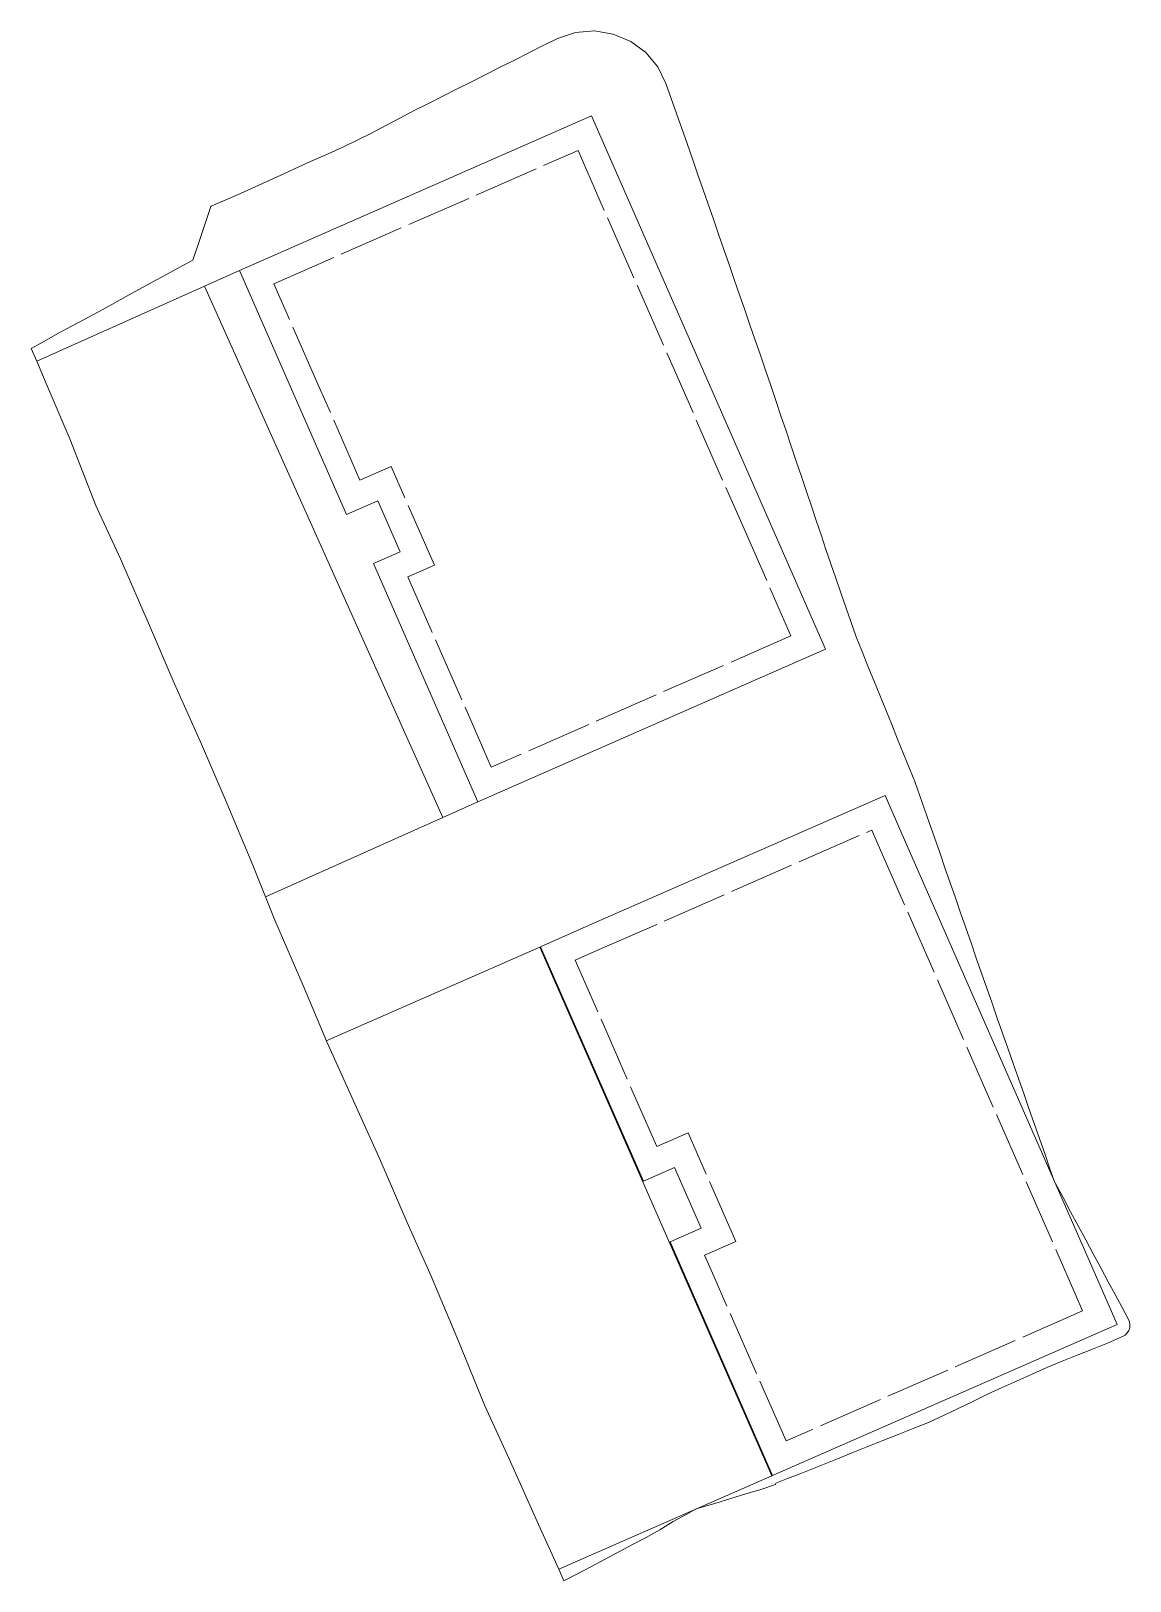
# Model space of a CAD drawing. Header units: metres. Extents: x 222873 to 222959, y 67152 to 67252.
# Drawn here: x 222872.83 to 222906.42, y 67204.97 to 67252.35 of the extents above; entities that cross this region are included whole.
import ezdxf

# ---------------------------------------------------------------- set-up
doc = ezdxf.new("R2010")
doc.units = ezdxf.units.M
doc.linetypes.add('DASHED', pattern=[2.25, 2, -0.25])
doc.layers.add('Velddata', color=92, linetype='Continuous', lineweight=9)

msp = doc.modelspace()

# ---------------------------------------------------------------- linework, layer by layer
at = {"layer": 'Velddata'}
for p, q in [((222888.921, 67252.118, 474.734), (222889.471, 67252.302, 474.747)), ((222889.471, 67252.302, 474.747), (222890.051, 67252.348, 474.748)), ((222890.051, 67252.348, 474.748), (222890.623, 67252.252, 474.737)), ((222890.623, 67252.252, 474.737), (222891.158, 67252.031, 474.726)), ((222888.043, 67251.68, 474.686), (222888.481, 67251.901, 474.712)), ((222888.481, 67251.901, 474.712), (222888.921, 67252.118, 474.734)), ((222891.158, 67252.031, 474.726), (222891.619, 67251.688, 474.701)), ((222887.168, 67251.239, 474.633), (222887.606, 67251.46, 474.66)), ((222887.606, 67251.46, 474.66), (222888.043, 67251.68, 474.686)), ((222891.619, 67251.688, 474.701), (222891.982, 67251.251, 474.668)), ((222885.855, 67250.577, 474.555), (222886.292, 67250.798, 474.581)), ((222886.292, 67250.798, 474.581), (222886.73, 67251.018, 474.607)), ((222886.73, 67251.018, 474.607), (222887.168, 67251.239, 474.633)), ((222891.982, 67251.251, 474.668), (222892.229, 67250.747, 474.629)), ((222884.979, 67250.136, 474.503), (222885.417, 67250.357, 474.529)), ((222885.417, 67250.357, 474.529), (222885.855, 67250.577, 474.555)), ((222892.229, 67250.747, 474.629), (222892.391, 67250.287, 474.593)), ((222884.107, 67249.687, 474.442), (222884.541, 67249.915, 474.476)), ((222884.541, 67249.915, 474.476), (222884.979, 67250.136, 474.503)), ((222892.391, 67250.287, 474.593), (222892.554, 67249.826, 474.557)), ((222883.239, 67249.228, 474.37), (222883.673, 67249.457, 474.406)), ((222883.673, 67249.457, 474.406), (222884.107, 67249.687, 474.442)), ((222892.554, 67249.826, 474.557), (222892.717, 67249.366, 474.521)), ((222892.717, 67249.366, 474.521), (222892.88, 67248.905, 474.485)), ((222882.358, 67248.8, 474.332), (222882.802, 67249.007, 474.343)), ((222882.802, 67249.007, 474.343), (222883.239, 67249.228, 474.37)), ((222892.88, 67248.905, 474.485), (222893.042, 67248.444, 474.449)), ((222881.466, 67248.396, 474.32), (222881.912, 67248.598, 474.326)), ((222881.912, 67248.598, 474.326), (222882.358, 67248.8, 474.332)), ((222893.042, 67248.444, 474.449), (222893.204, 67247.983, 474.411)), ((222880.128, 67247.79, 474.303), (222880.574, 67247.992, 474.309)), ((222880.574, 67247.992, 474.309), (222881.02, 67248.194, 474.315)), ((222881.02, 67248.194, 474.315), (222881.466, 67248.396, 474.32)), ((222893.204, 67247.983, 474.411), (222893.364, 67247.521, 474.372)), ((222879.236, 67247.386, 474.292), (222879.682, 67247.588, 474.297)), ((222879.682, 67247.588, 474.297), (222880.128, 67247.79, 474.303)), ((222893.364, 67247.521, 474.372), (222893.524, 67247.06, 474.333)), ((222878.34, 67246.992, 474.291), (222878.79, 67247.185, 474.287)), ((222878.79, 67247.185, 474.287), (222879.236, 67247.386, 474.292)), ((222893.524, 67247.06, 474.333), (222893.684, 67246.598, 474.294)), ((222878.142, 67246.436, 474.255), (222878.323, 67246.985, 474.291)), ((222878.323, 67246.985, 474.291), (222878.34, 67246.992, 474.291)), ((222893.684, 67246.598, 474.294), (222893.844, 67246.136, 474.255)), ((222877.961, 67245.888, 474.218), (222878.142, 67246.436, 474.255)), ((222893.844, 67246.136, 474.255), (222894.004, 67245.674, 474.216)), ((222877.78, 67245.339, 474.182), (222877.961, 67245.888, 474.218)), ((222894.004, 67245.674, 474.216), (222894.163, 67245.212, 474.177)), ((222876.951, 67244.899, 474.173), (222877.363, 67245.123, 474.182)), ((222877.363, 67245.123, 474.182), (222877.78, 67245.339, 474.182)), ((222894.163, 67245.212, 474.177), (222894.323, 67244.75, 474.138)), ((222876.125, 67244.452, 474.156), (222876.538, 67244.676, 474.165)), ((222876.538, 67244.676, 474.165), (222876.951, 67244.899, 474.173)), ((222878.132, 67244.553, 473.32), (222879.2, 67245.032, 472.15)), ((222894.323, 67244.75, 474.138), (222894.483, 67244.289, 474.099)), ((222878.132, 67244.553, 473.32), (222873.007, 67242.253, 473.638)), ((222875.305, 67243.993, 474.126), (222875.715, 67244.223, 474.142)), ((222875.715, 67244.223, 474.142), (222876.125, 67244.452, 474.156)), ((222885.42, 67228.314, 473.32), (222878.132, 67244.553, 473.32)), ((222894.483, 67244.289, 474.099), (222894.643, 67243.827, 474.06)), ((222874.481, 67243.544, 474.106), (222874.894, 67243.765, 474.113)), ((222874.894, 67243.765, 474.113), (222875.305, 67243.993, 474.126)), ((222894.643, 67243.827, 474.06), (222894.803, 67243.365, 474.021)), ((222873.654, 67243.098, 474.091), (222874.067, 67243.322, 474.1)), ((222874.067, 67243.322, 474.1), (222874.481, 67243.544, 474.106)), ((222894.803, 67243.365, 474.021), (222894.963, 67242.903, 473.982)), ((222872.831, 67242.646, 474.069), (222873.243, 67242.872, 474.08)), ((222873.243, 67242.872, 474.08), (222873.654, 67243.098, 474.091)), ((222894.963, 67242.903, 473.982), (222895.123, 67242.441, 473.943)), ((222873.007, 67242.253, 473.638), (222872.831, 67242.646, 474.069)), ((222895.123, 67242.441, 473.943), (222895.28, 67241.978, 473.9)), ((222895.28, 67241.978, 473.9), (222895.436, 67241.515, 473.857)), ((222895.436, 67241.515, 473.857), (222895.593, 67241.051, 473.814)), ((222895.593, 67241.051, 473.814), (222895.749, 67240.588, 473.771)), ((222895.749, 67240.588, 473.771), (222895.905, 67240.125, 473.728)), ((222895.905, 67240.125, 473.728), (222896.061, 67239.661, 473.685)), ((222896.061, 67239.661, 473.685), (222896.217, 67239.198, 473.642)), ((222896.217, 67239.198, 473.642), (222896.374, 67238.734, 473.599)), ((222896.374, 67238.734, 473.599), (222896.53, 67238.271, 473.555)), ((222896.53, 67238.271, 473.555), (222896.679, 67237.829, 473.514)), ((222896.679, 67237.829, 473.514), (222896.828, 67237.387, 473.473)), ((222896.828, 67237.387, 473.473), (222896.977, 67236.945, 473.432)), ((222896.977, 67236.945, 473.432), (222897.126, 67236.503, 473.391)), ((222897.126, 67236.503, 473.391), (222897.275, 67236.062, 473.35)), ((222897.275, 67236.062, 473.35), (222897.425, 67235.62, 473.31)), ((222897.425, 67235.62, 473.31), (222897.578, 67235.18, 473.274)), ((222897.578, 67235.18, 473.274), (222897.732, 67234.741, 473.238)), ((222897.732, 67234.741, 473.238), (222897.885, 67234.301, 473.201)), ((222897.885, 67234.301, 473.201), (222898.038, 67233.861, 473.165)), ((222898.038, 67233.861, 473.165), (222898.047, 67233.836, 473.163)), ((222898.047, 67233.836, 473.163), (222898.228, 67233.388, 473.126)), ((222898.228, 67233.388, 473.126), (222898.409, 67232.94, 473.089)), ((222898.409, 67232.94, 473.089), (222898.591, 67232.493, 473.051)), ((222898.591, 67232.493, 473.051), (222898.772, 67232.045, 473.014)), ((222898.772, 67232.045, 473.014), (222898.953, 67231.597, 472.977)), ((222898.953, 67231.597, 472.977), (222899.135, 67231.149, 472.939)), ((222899.135, 67231.149, 472.939), (222899.316, 67230.702, 472.902)), ((222899.316, 67230.702, 472.902), (222899.498, 67230.254, 472.865)), ((222899.498, 67230.254, 472.865), (222899.679, 67229.806, 472.827)), ((222899.679, 67229.806, 472.827), (222899.86, 67229.358, 472.79)), ((222899.86, 67229.358, 472.79), (222899.852, 67229.383, 472.792)), ((222899.852, 67229.383, 472.792), (222899.995, 67228.974, 472.758)), ((222885.42, 67228.314, 473.32), (222886.487, 67228.793, 472.15)), ((222899.995, 67228.974, 472.758), (222900.137, 67228.565, 472.725)), ((222900.137, 67228.565, 472.725), (222900.28, 67228.157, 472.691)), ((222885.42, 67228.314, 473.32), (222880, 67225.882, 472.684)), ((222900.28, 67228.157, 472.691), (222900.44, 67227.697, 472.653)), ((222900.44, 67227.697, 472.653), (222900.601, 67227.236, 472.615)), ((222900.601, 67227.236, 472.615), (222900.761, 67226.776, 472.577)), ((222900.761, 67226.776, 472.577), (222900.921, 67226.316, 472.539)), ((222900.921, 67226.316, 472.539), (222901.081, 67225.856, 472.5)), ((222901.081, 67225.856, 472.5), (222901.241, 67225.395, 472.462)), ((222901.241, 67225.395, 472.462), (222901.4, 67224.935, 472.423)), ((222901.4, 67224.935, 472.423), (222901.56, 67224.475, 472.385)), ((222888.377, 67224.349, 471.82), (222881.855, 67221.488, 472.42)), ((222888.377, 67224.349, 471.82), (222888.404, 67224.361, 471.79)), ((222895.466, 67208.188, 471.82), (222888.377, 67224.349, 471.82)), ((222901.56, 67224.475, 472.385), (222901.72, 67224.015, 472.346)), ((222901.72, 67224.015, 472.346), (222901.88, 67223.554, 472.308)), ((222901.88, 67223.554, 472.308), (222902.04, 67223.094, 472.27)), ((222902.04, 67223.094, 472.27), (222902.201, 67222.634, 472.232)), ((222902.201, 67222.634, 472.232), (222902.362, 67222.175, 472.195)), ((222902.362, 67222.175, 472.195), (222902.523, 67221.715, 472.158)), ((222902.523, 67221.715, 472.158), (222902.685, 67221.255, 472.121)), ((222902.685, 67221.255, 472.121), (222902.846, 67220.795, 472.084)), ((222902.846, 67220.795, 472.084), (222903.007, 67220.336, 472.047)), ((222903.007, 67220.336, 472.047), (222903.168, 67219.876, 472.01)), ((222903.168, 67219.876, 472.01), (222903.329, 67219.416, 471.973)), ((222903.329, 67219.416, 471.973), (222903.491, 67218.957, 471.936)), ((222903.491, 67218.957, 471.936), (222903.651, 67218.497, 471.898)), ((222903.651, 67218.497, 471.898), (222903.811, 67218.036, 471.86)), ((222903.811, 67218.036, 471.86), (222903.971, 67217.576, 471.821)), ((222903.971, 67217.576, 471.821), (222904.102, 67217.2, 471.79)), ((222904.102, 67217.2, 471.79), (222904.144, 67217.122, 471.783)), ((222904.144, 67217.122, 471.783), (222904.373, 67216.692, 471.746)), ((222904.373, 67216.692, 471.746), (222904.603, 67216.262, 471.708)), ((222904.603, 67216.262, 471.708), (222904.832, 67215.832, 471.671)), ((222904.832, 67215.832, 471.671), (222905.062, 67215.403, 471.633)), ((222905.062, 67215.403, 471.633), (222905.291, 67214.973, 471.596)), ((222905.291, 67214.973, 471.596), (222905.521, 67214.543, 471.558)), ((222905.521, 67214.543, 471.558), (222905.753, 67214.114, 471.518)), ((222905.753, 67214.114, 471.518), (222905.959, 67213.733, 471.482)), ((222905.959, 67213.733, 471.482), (222906.165, 67213.353, 471.446)), ((222906.165, 67213.353, 471.446), (222906.371, 67212.972, 471.411)), ((222906.371, 67212.972, 471.411), (222906.403, 67212.892, 471.404)), ((222906.403, 67212.892, 471.404), (222906.416, 67212.805, 471.397)), ((222906.188, 67212.446, 471.382), (222905.731, 67212.246, 471.383)), ((222906.267, 67212.491, 471.382), (222906.188, 67212.446, 471.382)), ((222906.333, 67212.555, 471.383), (222906.267, 67212.491, 471.382)), ((222906.381, 67212.631, 471.387), (222906.333, 67212.555, 471.383)), ((222906.409, 67212.717, 471.391), (222906.381, 67212.631, 471.387)), ((222906.416, 67212.805, 471.397), (222906.409, 67212.717, 471.391)), ((222905.267, 67212.062, 471.401), (222904.803, 67211.879, 471.419)), ((222905.731, 67212.246, 471.383), (222905.267, 67212.062, 471.401)), ((222903.88, 67211.499, 471.443), (222903.424, 67211.297, 471.44)), ((222904.339, 67211.695, 471.437), (222903.88, 67211.499, 471.443)), ((222904.803, 67211.879, 471.419), (222904.339, 67211.695, 471.437)), ((222902.968, 67211.094, 471.438), (222902.513, 67210.892, 471.436)), ((222903.424, 67211.297, 471.44), (222902.968, 67211.094, 471.438)), ((222902.061, 67210.681, 471.424), (222901.611, 67210.464, 471.406)), ((222902.513, 67210.892, 471.436), (222902.061, 67210.681, 471.424)), ((222901.162, 67210.247, 471.387), (222900.713, 67210.029, 471.369)), ((222901.611, 67210.464, 471.406), (222901.162, 67210.247, 471.387)), ((222899.795, 67209.638, 471.379), (222899.332, 67209.454, 471.397)), ((222900.259, 67209.822, 471.361), (222899.795, 67209.638, 471.379)), ((222900.713, 67210.029, 471.369), (222900.259, 67209.822, 471.361)), ((222898.868, 67209.27, 471.415), (222898.405, 67209.083, 471.429)), ((222899.332, 67209.454, 471.397), (222898.868, 67209.27, 471.415)), ((222897.479, 67208.712, 471.461), (222897.016, 67208.525, 471.476)), ((222897.942, 67208.897, 471.445), (222897.479, 67208.712, 471.461)), ((222898.405, 67209.083, 471.429), (222897.942, 67208.897, 471.445)), ((222895.466, 67208.188, 471.82), (222888.958, 67205.333, 471.548)), ((222895.466, 67208.188, 471.82), (222895.494, 67208.2, 471.79)), ((222896.309, 67208.24, 471.5), (222895.953, 67208.103, 471.517)), ((222896.665, 67208.378, 471.483), (222896.309, 67208.24, 471.5)), ((222897.016, 67208.525, 471.476), (222896.665, 67208.378, 471.483)), ((222895.13, 67207.775, 471.558), (222894.674, 67207.636, 471.597)), ((222895.581, 67207.926, 471.534), (222895.13, 67207.775, 471.558)), ((222895.597, 67207.965, 471.534), (222895.581, 67207.926, 471.534)), ((222895.953, 67208.103, 471.517), (222895.597, 67207.965, 471.534)), ((222893.304, 67207.22, 471.712), (222893.161, 67207.176, 471.724)), ((222893.761, 67207.358, 471.673), (222893.304, 67207.22, 471.712)), ((222894.217, 67207.497, 471.635), (222893.761, 67207.358, 471.673)), ((222894.674, 67207.636, 471.597), (222894.217, 67207.497, 471.635)), ((222892.457, 67206.792, 471.762), (222892.051, 67206.537, 471.815)), ((222892.874, 67207.019, 471.74), (222892.457, 67206.792, 471.762)), ((222893.161, 67207.176, 471.724), (222892.874, 67207.019, 471.74)), ((222891.634, 67206.309, 471.838), (222891.214, 67206.086, 471.855)), ((222892.051, 67206.537, 471.815), (222891.634, 67206.309, 471.838)), ((222890.794, 67205.864, 471.872), (222890.375, 67205.641, 471.889)), ((222891.214, 67206.086, 471.855), (222890.794, 67205.864, 471.872)), ((222889.955, 67205.419, 471.906), (222889.535, 67205.196, 471.923)), ((222890.375, 67205.641, 471.889), (222889.955, 67205.419, 471.906)), ((222889.535, 67205.196, 471.923), (222889.115, 67204.975, 471.939))]:
    msp.add_line(p, q, dxfattribs=at)
at = {"layer": 'Velddata', "color": 1}
for p, q in [((222879.2, 67245.032, 472.15), (222889.959, 67249.752, 472.15)), ((222889.959, 67249.752, 472.15), (222895.243, 67237.706, 472.15)), ((222880.905, 67241.145, 472.15), (222879.2, 67245.032, 472.15)), ((222882.474, 67237.569, 472.15), (222880.905, 67241.145, 472.15)), ((222883.426, 67237.987, 472.15), (222882.474, 67237.569, 472.15)), ((222884.109, 67236.43, 472.15), (222883.426, 67237.987, 472.15)), ((222895.243, 67237.706, 472.15), (222897.109, 67233.453, 472.15)), ((222883.294, 67236.073, 472.15), (222884.109, 67236.43, 472.15)), ((222886.487, 67228.793, 472.15), (222883.294, 67236.073, 472.15)), ((222897.109, 67233.453, 472.15), (222886.487, 67228.793, 472.15)), ((222889.801, 67224.974, 471.79), (222898.934, 67228.98, 471.79)), ((222898.934, 67228.98, 471.79), (222899.454, 67227.795, 471.79)), ((222899.454, 67227.795, 471.79), (222905.504, 67214.005, 471.79)), ((222888.404, 67224.361, 471.79), (222889.801, 67224.974, 471.79)), ((222891.547, 67217.196, 471.79), (222888.404, 67224.361, 471.79)), ((222892.5, 67217.614, 471.79), (222891.547, 67217.196, 471.79)), ((222893.313, 67215.76, 471.79), (222892.5, 67217.614, 471.79)), ((222892.361, 67215.342, 471.79), (222893.313, 67215.76, 471.79)), ((222892.963, 67213.968, 471.79), (222892.361, 67215.342, 471.79)), ((222895.494, 67208.2, 471.79), (222892.963, 67213.968, 471.79)), ((222905.504, 67214.005, 471.79), (222906.024, 67212.819, 471.79)), ((222906.024, 67212.819, 471.79), (222896.89, 67208.812, 471.79)), ((222896.89, 67208.812, 471.79), (222895.494, 67208.2, 471.79))]:
    msp.add_line(p, q, dxfattribs=at)
at = {"layer": 'Velddata', "color": 1, "linetype": 'DASHED'}
for p, q in [((222880.254, 67244.621, 472.15), (222889.548, 67248.698, 472.15)), ((222889.548, 67248.698, 472.15), (222894.51, 67237.385, 472.15)), ((222881.638, 67241.466, 472.15), (222880.254, 67244.621, 472.15)), ((222882.885, 67238.623, 472.15), (222881.638, 67241.466, 472.15)), ((222883.837, 67239.041, 472.15), (222882.885, 67238.623, 472.15)), ((222885.163, 67236.019, 472.15), (222883.837, 67239.041, 472.15)), ((222894.51, 67237.385, 472.15), (222896.055, 67233.864, 472.15)), ((222884.348, 67235.662, 472.15), (222885.163, 67236.019, 472.15)), ((222886.898, 67229.847, 472.15), (222884.348, 67235.662, 472.15)), ((222896.055, 67233.864, 472.15), (222886.898, 67229.847, 472.15)), ((222890.122, 67224.241, 471.79), (222898.523, 67227.926, 471.79)), ((222898.523, 67227.926, 471.79), (222898.722, 67227.473, 471.79)), ((222898.722, 67227.473, 471.79), (222904.771, 67213.684, 471.79)), ((222889.458, 67223.95, 471.79), (222890.122, 67224.241, 471.79)), ((222891.959, 67218.25, 471.79), (222889.458, 67223.95, 471.79)), ((222892.911, 67218.668, 471.79), (222891.959, 67218.25, 471.79)), ((222894.367, 67215.348, 471.79), (222892.911, 67218.668, 471.79)), ((222893.415, 67214.931, 471.79), (222894.367, 67215.348, 471.79)), ((222893.696, 67214.29, 471.79), (222893.415, 67214.931, 471.79)), ((222895.905, 67209.254, 471.79), (222893.696, 67214.29, 471.79)), ((222904.771, 67213.684, 471.79), (222904.97, 67213.23, 471.79)), ((222904.97, 67213.23, 471.79), (222896.569, 67209.545, 471.79)), ((222896.569, 67209.545, 471.79), (222895.905, 67209.254, 471.79))]:
    msp.add_line(p, q, dxfattribs=at)
at = {"layer": 'Velddata', "color": 7, "lineweight": 5}
msp.add_polyline3d([(222888.958, 67205.333, 471.548), (222888.34, 67206.699, 471.548), (222887.442, 67208.707, 471.548), (222886.704, 67210.332, 471.548), (222885.893, 67212.3, 471.548), (222885.062, 67214.296, 471.548), (222884.322, 67215.934, 471.548), (222883.49, 67217.869, 471.548), (222882.723, 67219.555, 471.548), (222881.867, 67221.458, 471.548), (222881.153, 67223.174, 471.548), (222880.286, 67225.175, 471.548), (222879.608, 67226.851, 471.548), (222878.763, 67228.871, 471.548), (222878.042, 67230.55, 471.548), (222877.176, 67232.489, 471.548), (222876.451, 67234.179, 471.548), (222875.568, 67236.215, 471.548), (222874.816, 67237.85, 471.548), (222874.022, 67239.884, 471.548), (222873.298, 67241.57, 471.548), (222873.007, 67242.253, 471.548), (222872.831, 67242.646, 471.548), (222873.243, 67242.872, 471.548), (222873.654, 67243.098, 471.548), (222874.067, 67243.322, 471.548), (222874.481, 67243.544, 471.548), (222874.894, 67243.765, 471.548), (222875.305, 67243.993, 471.548), (222875.715, 67244.223, 471.548), (222876.125, 67244.452, 471.548), (222876.538, 67244.676, 471.548), (222876.951, 67244.899, 471.548), (222877.363, 67245.123, 471.548), (222877.78, 67245.339, 471.548), (222877.961, 67245.888, 471.548), (222878.142, 67246.436, 471.548), (222878.323, 67246.985, 471.548), (222878.34, 67246.992, 471.548), (222878.79, 67247.185, 471.548), (222879.236, 67247.386, 471.548), (222879.682, 67247.588, 471.548), (222880.128, 67247.79, 471.548), (222880.574, 67247.992, 471.548), (222881.02, 67248.194, 471.548), (222881.466, 67248.396, 471.548), (222881.912, 67248.598, 471.548), (222882.358, 67248.8, 471.548), (222882.802, 67249.007, 471.548), (222883.239, 67249.228, 471.548), (222883.673, 67249.457, 471.548), (222884.107, 67249.687, 471.548), (222884.541, 67249.915, 471.548), (222884.979, 67250.136, 471.548), (222885.417, 67250.357, 471.548), (222885.855, 67250.577, 471.548), (222886.292, 67250.798, 471.548), (222886.73, 67251.018, 471.548), (222887.168, 67251.239, 471.548), (222887.606, 67251.46, 471.548), (222888.043, 67251.68, 471.548), (222888.481, 67251.901, 471.548), (222888.921, 67252.118, 471.548), (222889.471, 67252.302, 471.548), (222890.051, 67252.348, 471.548), (222890.623, 67252.252, 471.548), (222891.158, 67252.031, 471.548), (222891.619, 67251.688, 471.548), (222891.982, 67251.251, 471.548), (222892.229, 67250.747, 471.548), (222892.391, 67250.287, 471.548), (222892.554, 67249.826, 471.548), (222892.717, 67249.366, 471.548), (222892.88, 67248.905, 471.548), (222893.042, 67248.444, 471.548), (222893.204, 67247.983, 471.548), (222893.364, 67247.521, 471.548), (222893.524, 67247.06, 471.548), (222893.684, 67246.598, 471.548), (222893.844, 67246.136, 471.548), (222894.004, 67245.674, 471.548), (222894.163, 67245.212, 471.548), (222894.323, 67244.75, 471.548), (222894.483, 67244.289, 471.548), (222894.643, 67243.827, 471.548), (222894.803, 67243.365, 471.548), (222894.963, 67242.903, 471.548), (222895.123, 67242.441, 471.548), (222895.28, 67241.978, 471.548), (222895.436, 67241.515, 471.548), (222895.593, 67241.051, 471.548), (222895.749, 67240.588, 471.548), (222895.905, 67240.125, 471.548), (222896.061, 67239.661, 471.548), (222896.217, 67239.198, 471.548), (222896.374, 67238.734, 471.548), (222896.53, 67238.271, 471.548), (222896.679, 67237.829, 471.548), (222896.828, 67237.387, 471.548), (222896.977, 67236.945, 471.548), (222897.126, 67236.503, 471.548), (222897.275, 67236.062, 471.548), (222897.425, 67235.62, 471.548), (222897.578, 67235.18, 471.548), (222897.732, 67234.741, 471.548), (222897.885, 67234.301, 471.548), (222898.038, 67233.861, 471.548), (222898.047, 67233.836, 471.548), (222898.228, 67233.388, 471.548), (222898.409, 67232.94, 471.548), (222898.591, 67232.493, 471.548), (222898.772, 67232.045, 471.548), (222898.953, 67231.597, 471.548), (222899.135, 67231.149, 471.548), (222899.316, 67230.702, 471.548), (222899.498, 67230.254, 471.548), (222899.679, 67229.806, 471.548), (222899.86, 67229.358, 471.548), (222899.852, 67229.383, 471.548), (222899.995, 67228.974, 471.548), (222900.137, 67228.565, 471.548), (222900.28, 67228.157, 471.548), (222900.44, 67227.697, 471.548), (222900.601, 67227.236, 471.548), (222900.761, 67226.776, 471.548), (222900.921, 67226.316, 471.548), (222901.081, 67225.856, 471.548), (222901.241, 67225.395, 471.548), (222901.4, 67224.935, 471.548), (222901.56, 67224.475, 471.548), (222901.72, 67224.015, 471.548), (222901.88, 67223.554, 471.548), (222902.04, 67223.094, 471.548), (222902.201, 67222.634, 471.548), (222902.362, 67222.175, 471.548), (222902.523, 67221.715, 471.548), (222902.685, 67221.255, 471.548), (222902.846, 67220.795, 471.548), (222903.007, 67220.336, 471.548), (222903.168, 67219.876, 471.548), (222903.329, 67219.416, 471.548), (222903.491, 67218.957, 471.548), (222903.651, 67218.497, 471.548), (222903.811, 67218.036, 471.548), (222903.971, 67217.576, 471.548), (222904.102, 67217.2, 471.548), (222904.144, 67217.122, 471.548), (222904.373, 67216.692, 471.548), (222904.603, 67216.262, 471.548), (222904.832, 67215.832, 471.548), (222905.062, 67215.403, 471.548), (222905.291, 67214.973, 471.548), (222905.521, 67214.543, 471.548), (222905.753, 67214.114, 471.548), (222905.959, 67213.733, 471.548), (222906.165, 67213.353, 471.548), (222906.371, 67212.972, 471.548), (222906.403, 67212.892, 471.548), (222906.416, 67212.805, 471.548), (222906.409, 67212.717, 471.548), (222906.381, 67212.631, 471.548), (222906.333, 67212.555, 471.548), (222906.267, 67212.491, 471.548), (222906.188, 67212.446, 471.548), (222905.731, 67212.246, 471.548), (222905.267, 67212.062, 471.548), (222904.803, 67211.879, 471.548), (222904.339, 67211.695, 471.548), (222903.88, 67211.499, 471.548), (222903.424, 67211.297, 471.548), (222902.968, 67211.094, 471.548), (222902.513, 67210.892, 471.548), (222902.061, 67210.681, 471.548), (222901.611, 67210.464, 471.548), (222901.162, 67210.247, 471.548), (222900.713, 67210.029, 471.548), (222900.259, 67209.822, 471.548), (222899.795, 67209.638, 471.548), (222899.332, 67209.454, 471.548), (222898.868, 67209.27, 471.548), (222898.405, 67209.083, 471.548), (222897.942, 67208.897, 471.548), (222897.479, 67208.712, 471.548), (222897.016, 67208.525, 471.548), (222896.665, 67208.378, 471.548), (222896.309, 67208.24, 471.548), (222895.953, 67208.103, 471.548), (222895.597, 67207.965, 471.548), (222895.581, 67207.926, 471.548), (222895.13, 67207.775, 471.548), (222894.674, 67207.636, 471.548), (222894.217, 67207.497, 471.548), (222893.761, 67207.358, 471.548), (222893.304, 67207.22, 471.548), (222893.161, 67207.176, 471.548), (222892.874, 67207.019, 471.548), (222892.457, 67206.792, 471.548), (222892.051, 67206.537, 471.548), (222891.634, 67206.309, 471.548), (222891.214, 67206.086, 471.548), (222890.794, 67205.864, 471.548), (222890.375, 67205.641, 471.548), (222889.955, 67205.419, 471.548), (222889.535, 67205.196, 471.548), (222889.115, 67204.975, 471.548), (222888.958, 67205.333, 471.548)], close=True, dxfattribs=at)
at = {"layer": 'Velddata'}
msp.add_polyline3d([(222888.958, 67205.333, 471.548), (222888.34, 67206.699, 471.579), (222887.442, 67208.707, 471.781), (222886.704, 67210.332, 471.76), (222885.893, 67212.3, 471.899), (222885.062, 67214.296, 471.979), (222884.322, 67215.934, 472.088), (222883.49, 67217.869, 472.195), (222882.723, 67219.555, 472.279), (222881.867, 67221.458, 472.419), (222881.153, 67223.174, 472.516), (222880.286, 67225.175, 472.637), (222879.608, 67226.851, 472.748), (222878.763, 67228.871, 472.815), (222878.042, 67230.55, 472.936), (222877.176, 67232.489, 473.016), (222876.451, 67234.179, 473.119), (222875.568, 67236.215, 473.271), (222874.816, 67237.85, 473.379), (222874.022, 67239.884, 473.532), (222873.298, 67241.57, 473.586), (222873.007, 67242.253, 473.638)], dxfattribs=at)

doc.saveas('drawing.dxf')
